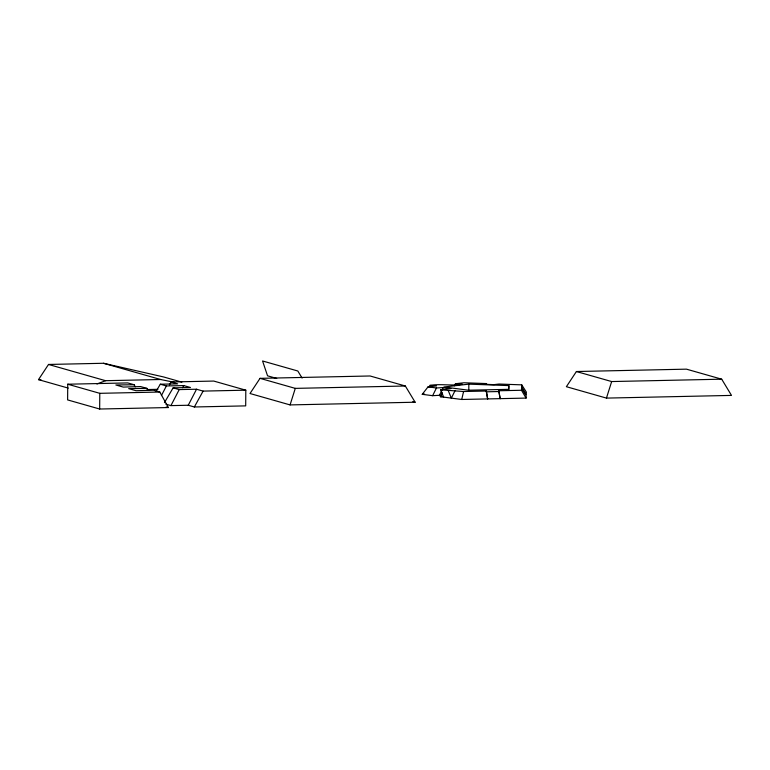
<?xml version="1.0" encoding="UTF-8"?>
<svg xmlns="http://www.w3.org/2000/svg" width="770" height="770" viewBox="0 0 770 770"><rect width="100%" height="100%" fill="white"/><g stroke="black" fill="none" stroke-linecap="round" stroke-linejoin="round"><path stroke-width="1.16" d="M135.299 386.81L134.163 384.74L127.753 382.921L67.731 384.211L67.616 399.909L99.667 409.024L168.361 407.542L159.804 392.036L153.394 390.207L136.049 390.727L128.677 388.629L146.983 388.388L148.119 390.457M99.667 409.024L99.782 393.326L67.731 384.211M169.41 384.962L171.055 381.987L213.752 381.063L245.803 390.178L245.697 405.877L194.338 406.983L188.246 405.251L170.921 405.617L165.887 404.192M468.786 390.573L468.834 384.143L508.854 385.597L508.826 389.88M486.284 391.025L487.651 398.918L486.284 391.025L463.579 391.516L440.671 389.803L443.674 397.128M498.787 390.756L500.154 398.648L498.787 390.756L521.492 390.265L526.083 398.09L461.731 399.476L440.296 396.685L442.201 392.825M508.854 385.597L508.681 389.341L468.555 390.207L443.924 386.992L468.834 384.143M521.492 390.265L521.742 384.856L499.104 384.038L493.868 384.634L481.404 384.182L486.63 383.585L463.983 382.767L455.465 383.739L454.377 385.808M526.083 398.09L526.189 395.674L521.588 388.147M461.731 399.476L463.579 391.516M290.078 404.914L295.285 388.378L405.328 386.001L415.126 402.219L290.078 404.914L250.009 393.518L260.029 378.349L370.072 375.981L405.328 386.001M606.452 398.1L611.659 381.554L721.702 379.186L731.5 395.405L606.452 398.1L566.383 386.704L576.403 371.525L686.445 369.157L721.702 379.186M455.465 383.739L462.25 384.23C451.451 386.117 440.556 383.527 429.766 385.414L436.542 385.905L428.033 386.877L422.239 394.327L432.634 395.684L436.455 387.974L443.27 387.579L450.941 388.581L440.671 389.803M432.634 395.684L439.439 395.299L443.27 387.579M455.166 390.419L451.345 398.128L448.333 390.804M161.421 395.568L166.387 385.953L183.722 385.587L190.45 387.493L173.125 387.868L164.443 402.633M170.921 405.617L179.208 389.601L196.542 389.225L203.107 391.102L245.803 390.178M182.615 387.724L183.722 385.587M188.246 405.251L196.542 389.225M194.338 406.983L203.107 391.102M156.252 391.112L160.304 384.22L177.629 383.855L171.055 381.987M68.261 388.099L38.5 379.639L48.52 364.46L103.536 363.276L163.548 376.944L181.864 382.151M96.933 383.999L105.586 380.698L160.603 379.504L174.549 382.372M422.239 394.327L424.568 394.067M440.296 396.685L442.567 396.55M38.5 379.639L40.906 379.581M147.099 389.553L157.917 389.322M99.782 393.326L159.804 392.036M486.245 391.805L498.758 391.535M134.163 384.74L115.856 384.99L123.229 387.079L140.573 386.559L146.983 388.388M428.033 386.877L436.455 387.974M439.439 395.299L441.633 395.578M576.403 371.525L611.659 381.554M412.836 401.574L415.126 402.219M276.709 378.436L267.556 375.827L262.56 360.976L297.817 371.005L302.11 378.099M260.029 378.349L295.285 388.378M103.536 363.276L160.603 379.504M160.304 384.22L166.387 385.953M173.125 387.868L179.208 389.601M48.52 364.46L105.586 380.698M166.224 406.935L168.361 407.542M521.742 384.856L526.353 392.084L526.247 394.51L521.646 386.973"/></g></svg>
